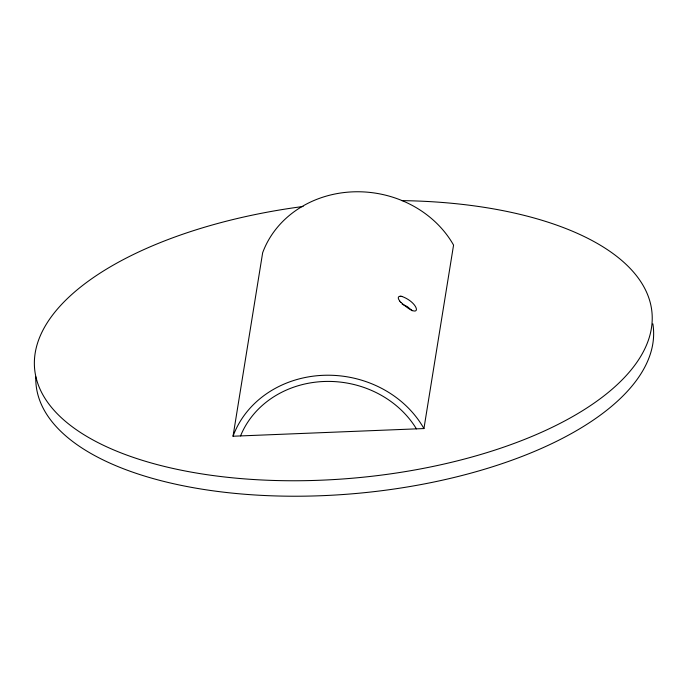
<?xml version="1.0" encoding="UTF-8"?>
<svg xmlns="http://www.w3.org/2000/svg" width="688" height="688" viewBox="0 0 688 688"><rect width="100%" height="100%" fill="white"/><g stroke="black" fill="none" stroke-linecap="round" stroke-linejoin="round"><path stroke-width="1.03" d="M233.034 436.226L262.653 252.754A104.043 92.596 9.2 0 1 352.918 191.849A104.043 92.596 9.2 0 1 453.564 245.091L423.937 428.555L233.034 436.226A104.043 92.596 9.2 0 1 323.291 375.313A104.043 92.596 9.2 0 1 423.937 428.555M400.218 296.27L399.178 296.476A7.319 3.113 34.5 0 0 398.748 299.478L399.754 301.034M401.887 296.433C420.463 303.227 422.32 321.932 400.932 302.35M402.17 304.191L407.27 306.573L412.258 310.787M240.551 435.925A97.111 86.421 9.2 0 1 323.85 381.496A97.111 86.421 9.2 0 1 416.421 428.856M401.801 200.621A309.961 137.824 -5.2 0 1 597.029 401.052A309.961 137.824 -5.2 0 1 79.447 431.823A309.961 137.824 -5.2 0 1 303.098 206.486M652.86 323.824A309.961 137.824 -5.2 0 1 353.692 493.692A309.961 137.824 -5.2 0 1 35.793 376.843M400.158 296.201A9.426 4.248 38 0 1 401.826 296.33M400.846 302.359A9.546 3.672 36.3 0 1 399.651 301.017"/></g></svg>
